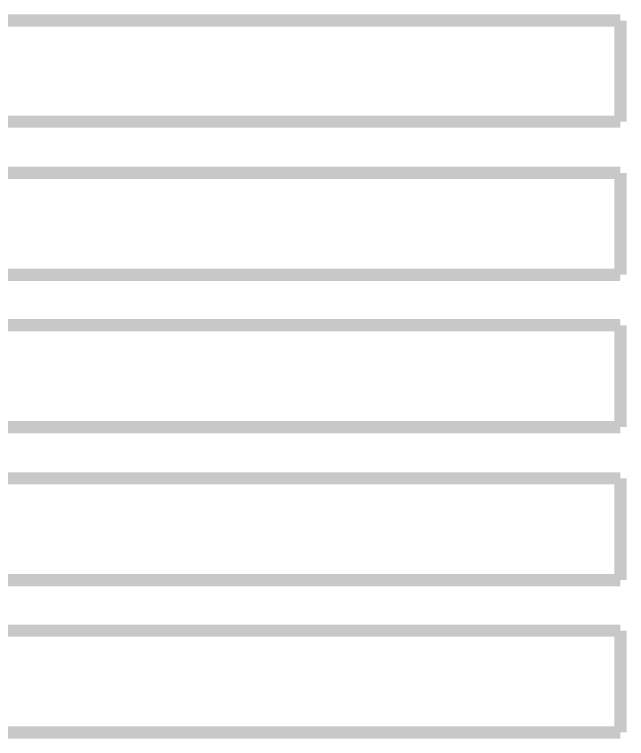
# Model space of a CAD drawing. Header units: millimetres. Extents: x 0 to 420, y 0 to 297.
# Drawn here: x 97.66 to 112.7, y 146.1 to 163.88 of the extents above; entities that cross this region are included whole.
import ezdxf

# ---------------------------------------------------------------- set-up
doc = ezdxf.new("R2010")
doc.units = ezdxf.units.MM
doc.layers.add('Sheet', color=255, linetype='Continuous')

msp = doc.modelspace()

# ---------------------------------------------------------------- linework, layer by layer
at = {"layer": 'Sheet', "const_width": 0.3}
for points in [[(87.572, 163.734), (112.547, 163.734)], [(112.547, 163.734), (112.547, 161.25)], [(112.547, 161.25), (87.572, 161.25)], [(87.572, 159.992), (112.547, 159.992)], [(112.547, 159.992), (112.547, 157.491)], [(112.547, 157.491), (87.572, 157.491)], [(87.572, 156.25), (112.547, 156.25)], [(112.547, 156.25), (112.547, 153.749)], [(112.547, 153.749), (87.572, 153.749)], [(87.572, 152.491), (112.547, 152.491)], [(112.547, 152.491), (112.547, 149.99)], [(112.547, 149.99), (87.572, 149.99)], [(87.572, 148.748), (112.547, 148.748)], [(112.547, 148.748), (112.547, 146.248)], [(112.547, 146.248), (87.572, 146.248)]]:
    msp.add_lwpolyline(points, dxfattribs=at)

doc.saveas('drawing.dxf')
